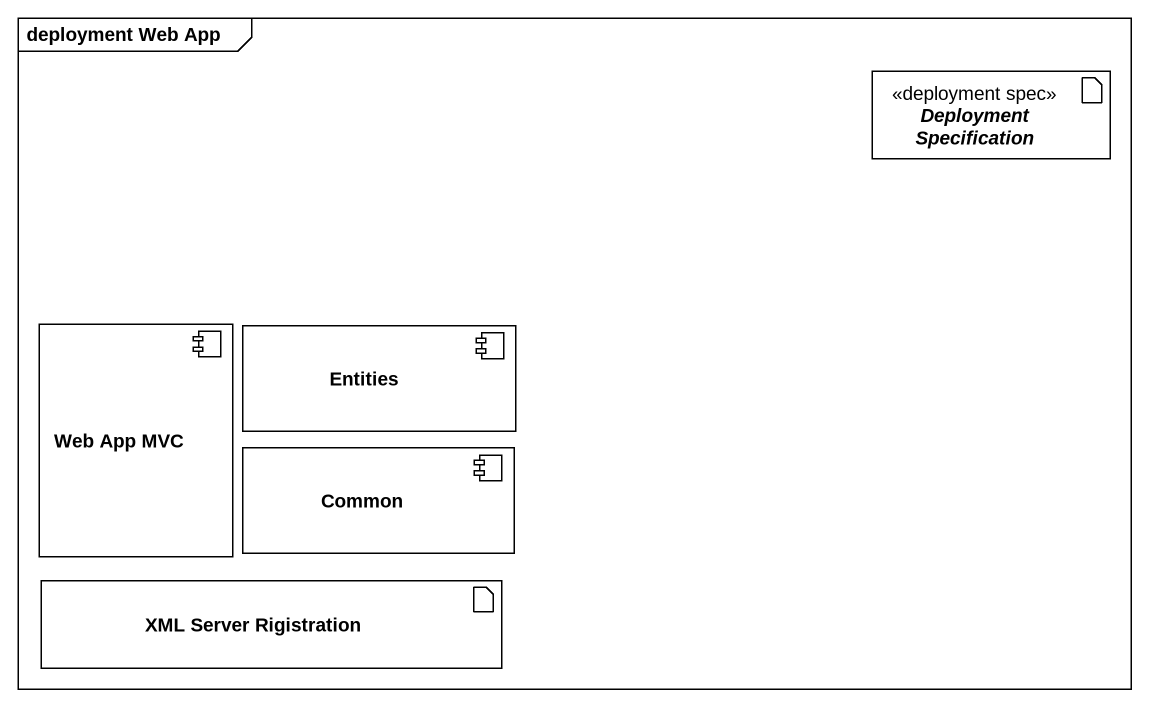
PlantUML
@startuml
mainframe deployment Web App
artifact "Deployment Specification" as Deployment_Specification <<deployment spec>>
component "Web App MVC" as Web_App_MVC
component Entities
component Common
artifact "XML Server Rigistration" as XML_Server_Rigistration
@enduml
